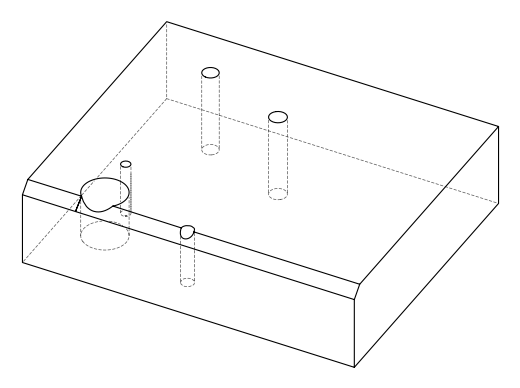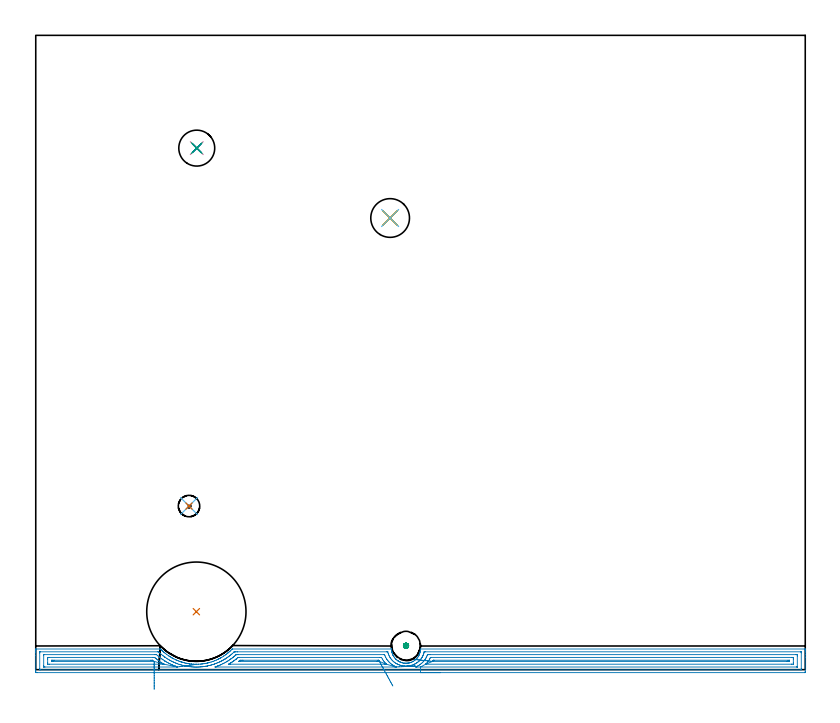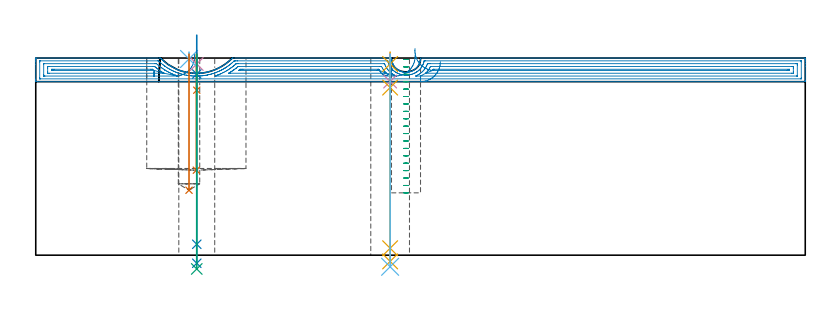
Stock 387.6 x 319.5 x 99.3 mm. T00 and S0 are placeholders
(PLAN: 13 operations, 10 tool changes, 18.8 min)
(1 INDEXABLE_INSERT_DRILL_BLIND_HOLE_FROM_SOLID | STEP1POCKET | NXT0302_038 | 0.24 min | 109749 mm3)
(2 AREA_MILL | FG_CHAMFER_SURFACE | UGT0205_001 | 15.13 min | 26848 mm3)
(3 MILL_BLIND_HOLE_FROM_SOLID_MATERIAL | STEP1POCKET_1 | UGT0201_130 | Spiral | 0.95 min | 11113 mm3)
(4 SPOT_DRILL | STEP1HOLE | NXT0321_9005460120000 | 0.05 min | 179 mm3)
(5 SPOT_DRILL_1 | STEP1HOLE_1 | NXT0321_9005460120000 | 0.05 min | 184 mm3)
(6 SPOT_DRILL_2 | STEP1POCKET_2 | NXT0321_9005460120000 | 0.03 min | 0 mm3)
(7 DRILL_BLIND_HOLE_INTO_CENTER | STEP1HOLE | UGT0301_220 | 0.07 min | 1120 mm3)
(8 GUN_DRILL_THROUGH_HOLE | STEP1HOLE | UGT0307_008 | 0.58 min | 8118 mm3)
(9 DRILL_TO_ENLARGE_THROUGH_HOLE | STEP1HOLE | UGT0301_250 | 0.43 min | 16090 mm3)
(10 DRILL_BLIND_HOLE_INTO_CENTER_1 | STEP1HOLE_1 | UGT0301_198 | 0.06 min | 401 mm3)
(11 GUN_DRILL_THROUGH_HOLE_1 | STEP1HOLE_1 | UGT0307_003 | 0.5 min | 3392 mm3)
(12 SPADE_DRILL_TO_ENLARGE_THROUGH_HOLE | STEP1HOLE_1 | UGT0306_010 | 0.43 min | 25641 mm3)
(13 DRILL_BLIND_HOLE_INTO_CENTER_2 | STEP1POCKET_2 | UGT0301_220 | 0.28 min | 5887 mm3)
(TOOL NXT0302_038 | Index. Insert Drill 50mm [880-D5000L50-04] | D50 PA176 FL200 Z2)
(TOOL UGT0205_001 | Chamfer Mill 20 x 3 x 45 deg. | D20 FL50 Z2)
(TOOL UGT0201_130 | Carbide End Mill 12.0 | D12 FL15 Z4)
(TOOL NXT0321_9005460120000 | NC Spot Drill, 142deg, 12mm, Carbide, Uncoated | D12 PA142 FL30 Z2)
(TOOL UGT0301_220 | Twist Drill 10.8 mm | D10.8 PA118 FL92 Z2)
(TOOL UGT0307_008 | Gun Drill 11 mm | D11 PA130 FL24 Z1)
(TOOL UGT0301_250 | Twist Drill 18.1 mm | D18.1 PA118 FL135 Z2)
(TOOL UGT0301_198 | Twist Drill 7.9 mm | D7.9 PA118 FL73 Z2)
(TOOL UGT0307_003 | Gun Drill 7 mm | D7 PA130 FL24 Z1)
(TOOL UGT0306_010 | Spade Drill 19.5mm | D19.5 PA132 FL10 Z2)
(OP 1 INDEXABLE_INSERT_DRILL_BLIND_HOLE_FROM_SOLID)
G17 G21 G94 G90
T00 M6
G54
G17 G0 G90 X80.9 Y29.2 S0 M3
G43 Z109.3 H1
G94 G81 G98 Z42.8 F250. R101.3
G80
M5
M2
(OP 2 AREA_MILL)
G17 G21 G94 G90
T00 M6
G54
G17 G0 G90 X203.8 Y-1.5 S1061 M3
G43 Z109.3 H0
Z97.4
G94 G1 X203.762 Z96.528 F250.
X203.648 Z95.664
X203.459 Z94.812
X203.197 Z93.98
X202.863 Z93.174
X202.46 Z92.4
X201.991 Z91.664
X201.46 Z90.972
X200.871 Z90.329
X200.228 Z89.74
X199.536 Z89.209
X198.8 Z88.74
X198.026 Z88.337
X197.22 Z88.003
X196.388 Z87.741
X195.536 Z87.552
X194.672 Z87.438
X193.8 Z87.4
X0.631
X0.038 Y-1.494 Z87.404
X0.007 Y-1.492 Z87.406
X0.003 Y-0.902 Z87.996
X0. Y-0.272 Z88.625
Y7.126 Z96.021
Y8.542 Z97.439
Y8.91 Z97.805
Y9.644 Z98.544
Y9.907 Z98.807
X0.007 Y10.339 Z99.231
X0.01 Y10.397 Z99.288
X0.184 Y10.4 Z99.3
X62.338
X62.847 Y10.397 Z99.289
X62.991 Y10.26 Z99.159
X63.002 Y10.249 Z99.149
X63.232 Y10.017 Z98.917
X63.296 Y9.953 Z98.852
X63.453 Y9.802 Z98.7
X63.767 Y9.498 Z98.397
X64.127 Y9.167 Z98.066
X64.19 Y9.109 Z98.008
X64.421 Y8.91 Z97.805
X64.574 Y8.775 Z97.672
X64.761 Y8.611 Z97.51
X65.122 Y8.315 Z97.213
X65.87 Y7.724 Z96.624
X65.977 Y7.645 Z96.544
X66.871 Y7.013 Z95.91
X67.13 Y6.838 Z95.735
X67.446 Y6.634 Z95.531
X67.704 Y6.473 Z95.37
X67.765 Y6.434 Z95.332
X68.579 Y5.95 Z94.85
X68.659 Y5.905 Z94.805
X69.045 Y5.702 Z94.598
X69.553 Y5.432 Z94.331
X70.297 Y5.063 Z93.963
X70.447 Y4.994 Z93.894
X70.491 Y4.975 Z93.875
X70.834 Y4.829 Z93.725
X71.02 Y4.747 Z93.646
X71.127 Y4.701 Z93.6
X71.281 Y4.636 Z93.531
X71.34 Y4.61 Z93.506
X71.805 Y4.424 Z93.324
X72.26 Y4.245 Z93.144
X72.443 Y4.177 Z93.075
X72.785 Y4.058 Z92.956
X73.07 Y3.964 Z92.861
X73.128 Y3.945 Z92.842
X73.281 Y3.898 Z92.796
X73.517 Y3.829 Z92.723
X73.67 Y3.781 Z92.679
X73.85 Y3.726 Z92.625
X73.964 Y3.693 Z92.589
X74.022 Y3.676 Z92.571
X74.356 Y3.585 Z92.483
X74.411 Y3.571 Z92.467
X74.455 Y3.558 Z92.457
X74.858 Y3.451 Z92.347
X74.916 Y3.435 Z92.332
X75.514 Y3.29 Z92.189
X75.81 Y3.229 Z92.127
X76.08 Y3.179 Z92.077
X76.647 Y3.076 Z91.97
X76.704 Y3.065 Z91.96
X77.203 Y2.989 Z91.887
X77.371 Y2.963 Z91.861
X77.445 Y2.953 Z91.849
X77.541 Y2.94 Z91.833
X77.598 Y2.931 Z91.825
X78.421 Y2.834 Z91.732
X78.491 Y2.826 Z91.724
X79.33 Y2.763 Z91.654
X79.385 Y2.758 Z91.649
X80.279 Y2.718 Z91.612
X80.335 Y2.717 Z91.611
X80.886 Y2.716 Z91.601
X80.962 Y2.715 Z91.602
X80.987
X81.173 Y2.711 Z91.607
X82.013 Y2.738 Z91.628
X82.067 Y2.739 Z91.631
X82.961 Y2.795 Z91.69
X83.393 Y2.838 Z91.736
X83.801 Y2.881 Z91.776
X83.855 Y2.886 Z91.782
X84.749 Y3.008 Z91.907
X85.029 Y3.056 Z91.955
X85.38 Y3.117 Z92.016
X85.59 Y3.155 Z92.049
X85.642 Y3.164 Z92.058
X86.286 Y3.29 Z92.189
X86.484 Y3.335 Z92.235
X86.536 Y3.347 Z92.247
X86.931 Y3.451 Z92.347
X87.43 Y3.578 Z92.477
X88.324 Y3.838 Z92.736
X89.218 Y4.128 Z93.026
X89.288 Y4.153 Z93.051
X89.357 Y4.177 Z93.075
X90.112 Y4.468 Z93.367
X91.006 Y4.841 Z93.737
X91.503 Y5.063 Z93.963
X91.9 Y5.257 Z94.154
X92.067 Y5.342 Z94.241
X92.095 Y5.356 Z94.256
X92.793 Y5.718 Z94.615
X93.173 Y5.924 Z94.824
X93.22 Y5.95 Z94.85
X93.638 Y6.196 Z95.094
X93.687 Y6.224 Z95.123
X94.581 Y6.78 Z95.678
X94.67 Y6.838 Z95.736
X95.475 Y7.394 Z96.292
X95.725 Y7.576 Z96.475
X95.921 Y7.72 Z96.616
X95.929 Y7.726 Z96.622
X96.369 Y8.065 Z96.964
X96.675 Y8.315 Z97.213
X96.768 Y8.391 Z97.289
X96.914 Y8.509 Z97.408
X97.04 Y8.611 Z97.51
X97.216 Y8.764 Z97.66
X97.263 Y8.805 Z97.701
X97.847 Y9.33 Z98.229
X98.034 Y9.499 Z98.397
X98.04 Y9.504 Z98.402
X98.11 Y9.57 Z98.469
X98.156 Y9.614 Z98.513
X98.297 Y9.754 Z98.654
X98.825 Y10.278 Z99.178
X98.954 Y10.395 Z99.291
X99.004 Y10.4 Z99.3
X179.044
X179.191 Y10.397 Z99.288
X179.197 Y10.348 Z99.239
X179.23 Y9.941 Z98.84
X179.278 Y9.498 Z98.397
X179.353 Y9.054 Z97.951
X179.386 Y8.91 Z97.806
X179.453 Y8.611 Z97.51
X179.491 Y8.47 Z97.37
X179.498 Y8.444 Z97.344
X179.654 Y8.018 Z96.914
X179.715 Y7.85 Z96.749
X179.761 Y7.724 Z96.623
X179.849 Y7.527 Z96.425
X179.909 Y7.393 Z96.292
X179.961 Y7.276 Z96.176
X180.04 Y7.126 Z96.025
X180.191 Y6.838 Z95.736
X180.289 Y6.672 Z95.569
X180.392 Y6.508 Z95.406
X180.801 Y5.952 Z94.848
X181.035 Y5.669 Z94.565
X181.286 Y5.395 Z94.294
X181.343 Y5.342 Z94.238
X181.412 Y5.276 Z94.175
X181.578 Y5.119 Z94.018
X181.637 Y5.064 Z93.961
X181.903 Y4.837 Z93.736
X182.18 Y4.623 Z93.518
X182.363 Y4.497 Z93.395
X182.431 Y4.45 Z93.348
X182.516 Y4.393 Z93.29
X182.621 Y4.328 Z93.223
X182.86 Y4.178 Z93.074
X183.074 Y4.06 Z92.956
X183.467 Y3.871 Z92.771
X183.517 Y3.848 Z92.747
X183.543 Y3.837 Z92.737
X183.967 Y3.664 Z92.56
X184.412 Y3.516 Z92.412
X184.587 Y3.47 Z92.366
X184.861 Y3.398 Z92.292
X185.379 Y3.29 Z92.188
X185.566 Y3.263 Z92.161
X185.611 Y3.258 Z92.157
X185.755 Y3.245 Z92.139
X186.08 Y3.221 Z92.114
X186.202 Y3.212 Z92.105
X186.313 Y3.208 Z92.099
X186.371 Z92.098
X186.453 Y3.205 Z92.1
X186.494 Z92.099
X186.544 Z92.1
X186.548 Z92.101
X186.646 Y3.206 Z92.099
X186.649
X186.873 Y3.213 Z92.112
X186.919 Y3.217 Z92.115
X187.097 Y3.229 Z92.129
X187.378 Y3.261 Z92.159
X187.438 Y3.268 Z92.166
X187.54 Y3.28 Z92.175
X187.543
X187.622 Y3.29 Z92.187
X188.03 Y3.372 Z92.268
X188.272 Y3.43 Z92.329
X188.437 Y3.47 Z92.369
X188.533 Y3.5 Z92.399
X188.718 Y3.558 Z92.456
X188.881 Y3.611 Z92.505
X188.886 Y3.613 Z92.506
X189.063 Y3.679 Z92.575
X189.331 Y3.781 Z92.676
X189.74 Y3.968 Z92.868
X189.868 Y4.035 Z92.934
X190.142 Y4.177 Z93.075
X190.225 Y4.225 Z93.123
X190.677 Y4.528 Z93.426
X191.118 Y4.853 Z93.752
X191.364 Y5.064 Z93.962
X191.696 Y5.384 Z94.282
X192.012 Y5.718 Z94.617
X192.202 Y5.95 Z94.849
X192.518 Y6.388 Z95.287
X192.809 Y6.838 Z95.736
X192.906 Y7.004 Z95.903
X192.966 Y7.126 Z96.025
X193.083 Y7.362 Z96.261
X193.154 Y7.523 Z96.422
X193.243 Y7.724 Z96.623
X193.35 Y8.012 Z96.912
X193.407 Y8.165 Z97.065
X193.543 Y8.612 Z97.51
X193.613 Y8.91 Z97.807
X193.647 Y9.054 Z97.951
X193.722 Y9.5 Z98.395
X193.77 Y9.942 Z98.839
X193.8 Y10.4 Z99.3
X387.416
X387.59 Y10.397 Z99.288
X387.593 Y10.339 Z99.231
X387.6 Y9.907 Z98.807
Y9.644 Z98.544
Y8.91 Z97.805
Y7.65 Z96.547
Y6.234 Z95.13
Y-0.902 Z87.996
X387.598 Y-1.166 Z87.732
X387.59 Y-1.492 Z87.406
X387.264 Y-1.499 Z87.399
X193.8 Y-1.5 Z87.4
Y-0.086 Z88.814
X2.344
X2.191 Y-0.084 Z88.816
X2.09 Y-0.082 Z88.818
X2.016 Y-0.079 Z88.821
X2.01 Y-0.068 Z88.832
X2.007 Y-0.01 Z88.89
X2.001 Y0.408 Z89.308
Y8.436 Z97.336
X2.008 Y8.91 Z97.81
X2.01 Y8.96 Z97.86
X2.02 Y8.979 Z97.879
X2.344 Y8.985 Z97.885
X61.52
X61.672 Y8.982 Z97.882
X61.772 Y8.979 Z97.879
X61.819 Y8.973 Z97.873
X61.834 Y8.963 Z97.863
X61.895 Y8.91 Z97.81
X62.338 Y8.501 Z97.401
X62.877 Y8.018 Z96.918
X63.232 Y7.709 Z96.609
X63.948 Y7.126 Z96.026
X64.127 Y6.985 Z95.885
X64.719 Y6.534 Z95.434
X65.021 Y6.32 Z95.22
X65.053 Y6.298 Z95.198
X65.146 Y6.234 Z95.134
X65.915 Y5.715 Z94.615
X66.504 Y5.342 Z94.242
X66.809 Y5.156 Z94.056
X67.271 Y4.882 Z93.782
X67.704 Y4.645 Z93.545
X67.781 Y4.604 Z93.504
X68.075 Y4.45 Z93.35
X68.598 Y4.183 Z93.083
X69.135 Y3.914 Z92.814
X69.492 Y3.751 Z92.651
X69.572 Y3.716 Z92.616
X69.938 Y3.558 Z92.458
X70.387 Y3.371 Z92.271
X70.706 Y3.24 Z92.14
X71.281 Y3.016 Z91.916
X71.429 Y2.961 Z91.861
X72.189 Y2.693 Z91.593
X72.272 Y2.666 Z91.566
X73.07 Y2.428 Z91.328
X73.407 Y2.329 Z91.229
X73.964 Y2.179 Z91.079
X74.144 Y2.132 Z91.032
X74.755 Y1.979 Z90.879
X74.858 Y1.955 Z90.855
X74.94 Y1.938 Z90.838
X75.751 Y1.777 Z90.677
X75.767 Y1.774 Z90.674
X76.647 Y1.63 Z90.53
X76.818 Y1.603 Z90.503
X77.541 Y1.508 Z90.408
X77.844 Y1.472 Z90.372
X78.435 Y1.414 Z90.314
X78.83 Y1.38 Z90.28
X79.33 Y1.346 Z90.246
X79.78 Y1.324 Z90.224
X80.224 Y1.308 Z90.208
X80.697 Y1.302 Z90.202
X81.118
X81.583 Y1.311 Z90.211
X82.013 Y1.324 Z90.224
X82.442 Y1.346 Z90.246
X82.907 Y1.375 Z90.275
X83.279 Y1.403 Z90.303
X83.801 Y1.455 Z90.355
X84.09 Y1.486 Z90.386
X84.695 Y1.563 Z90.463
X84.881 Y1.589 Z90.489
X85.59 Y1.698 Z90.598
X85.655 Y1.709 Z90.609
X86.038 Y1.774 Z90.674
X86.412 Y1.846 Z90.746
X86.484 Y1.86 Z90.76
X86.532 Y1.87 Z90.77
X87.249 Y2.031 Z90.931
X87.378 Y2.062 Z90.962
X87.858 Y2.187 Z91.087
X88.273 Y2.299 Z91.199
X88.559 Y2.38 Z91.28
X89.167 Y2.558 Z91.458
X89.25 Y2.583 Z91.483
X89.51 Y2.666 Z91.566
X89.983 Y2.822 Z91.722
X90.061 Y2.849 Z91.749
X90.578 Y3.042 Z91.942
X90.956 Y3.187 Z92.087
X91.221 Y3.293 Z92.193
X91.85 Y3.55 Z92.45
X91.869 Y3.558 Z92.458
X92.471 Y3.83 Z92.73
X92.744 Y3.957 Z92.857
X93.075 Y4.12 Z93.02
X93.638 Y4.402 Z93.302
X93.67 Y4.418 Z93.318
X93.73 Y4.45 Z93.35
X94.25 Y4.732 Z93.632
X94.533 Y4.889 Z93.789
X94.819 Y5.057 Z93.957
X95.296 Y5.342 Z94.242
X95.396 Y5.403 Z94.303
X95.427 Y5.422 Z94.322
X95.923 Y5.74 Z94.64
X96.321 Y6.003 Z94.903
X96.459 Y6.097 Z94.997
X96.656 Y6.234 Z95.134
X96.983 Y6.466 Z95.366
X97.216 Y6.635 Z95.535
X97.496 Y6.847 Z95.747
X97.859 Y7.126 Z96.026
X97.999 Y7.237 Z96.137
X98.11 Y7.327 Z96.227
X98.487 Y7.642 Z96.542
X98.932 Y8.018 Z96.918
X99.697 Y8.709 Z97.609
X99.899 Y8.905 Z97.805
X99.901 Y8.907 Z97.807
X99.906 Y8.91 Z97.81
X100.723 Y8.979 Z97.879
X100.793 Y8.981 Z97.881
X101.611 Y8.986 Z97.886
X101.687
X176.884 Y8.985 Z97.885
X177.037 Y8.983 Z97.883
X177.333 Y8.979 Z97.879
X177.353 Y8.91 Z97.81
X177.538 Y8.182 Z97.082
X177.593 Y8.018 Z96.918
X177.703 Y7.708 Z96.608
X177.941 Y7.126 Z96.026
X178.138 Y6.692 Z95.592
X178.39 Y6.234 Z95.134
X178.597 Y5.899 Z94.799
X179.005 Y5.342 Z94.242
X179.491 Y4.764 Z93.664
X179.8 Y4.45 Z93.35
X180.104 Y4.165 Z93.065
X180.385 Y3.926 Z92.826
X180.871 Y3.558 Z92.458
X181.28 Y3.286 Z92.186
X181.492 Y3.153 Z92.053
X181.946 Y2.893 Z91.793
X182.174 Y2.782 Z91.682
X182.221 Y2.76 Z91.66
X182.431 Y2.666 Z91.566
X183.068 Y2.407 Z91.307
X183.461 Y2.275 Z91.175
X183.963 Y2.13 Z91.03
X184.12 Y2.089 Z90.989
X184.771 Y1.946 Z90.846
X184.857 Y1.931 Z90.831
X185.26 Y1.872 Z90.772
X185.699 Y1.826 Z90.726
X185.751 Y1.822 Z90.722
X186.19 Y1.799 Z90.699
X186.631 Y1.789 Z90.689
X186.646
X187.076 Y1.813 Z90.713
X187.472 Y1.842 Z90.742
X187.54 Y1.847 Z90.747
X187.579 Y1.852 Z90.752
X187.985 Y1.905 Z90.805
X188.337 Y1.967 Z90.867
X188.434 Y1.987 Z90.887
X188.987 Y2.115 Z91.015
X189.328 Y2.209 Z91.109
X189.677 Y2.318 Z91.218
X190.223 Y2.518 Z91.418
X190.328 Y2.561 Z91.461
X190.57 Y2.666 Z91.566
X190.938 Y2.845 Z91.745
X191.117 Y2.936 Z91.836
X191.52 Y3.156 Z92.056
X192.011 Y3.474 Z92.374
X192.061 Y3.508 Z92.408
X192.13 Y3.558 Z92.458
X192.572 Y3.891 Z92.791
X192.906 Y4.172 Z93.072
X193.051 Y4.305 Z93.205
X193.199 Y4.45 Z93.35
X193.495 Y4.754 Z93.654
X193.8 Y5.086 Z93.986
X193.915 Y5.228 Z94.128
X194.001 Y5.342 Z94.242
X194.289 Y5.746 Z94.646
X194.615 Y6.234 Z95.134
X194.646 Y6.282 Z95.182
X194.694 Y6.364 Z95.264
X194.949 Y6.872 Z95.772
X195.064 Y7.126 Z96.026
X195.216 Y7.497 Z96.397
X195.398 Y8.018 Z96.918
X195.445 Y8.161 Z97.061
X195.589 Y8.69 Z97.59
X195.63 Y8.869 Z97.769
X195.64 Y8.91 Z97.81
X195.655 Y8.959 Z97.859
X195.675 Y8.979 Z97.879
X196.33 Y8.986 Z97.886
X385.256 Y8.985 Z97.885
X385.409 Y8.984 Z97.884
X385.51 Y8.982 Z97.882
X385.585 Y8.979 Z97.879
X385.59 Y8.968 Z97.868
X385.593 Y8.91 Z97.81
X385.599 Y8.492 Z97.392
Y0.464 Z89.364
X385.592 Y-0.01 Z88.89
X385.59 Y-0.06 Z88.84
X385.58 Y-0.079 Z88.821
X385.256 Y-0.086 Z88.814
X193.8
Y1.328 Z90.228
X192.011 Y1.329 Z90.229
X191.559 Y1.333 Z90.233
X191.499 Y1.335 Z90.235
X191.407 Y1.354 Z90.254
X192.011 Y1.644 Z90.544
X192.098 Y1.687 Z90.587
X192.266 Y1.774 Z90.674
X192.678 Y2.002 Z90.902
X192.906 Y2.136 Z91.036
X193.225 Y2.348 Z91.248
X193.692 Y2.666 Z91.566
X193.755 Y2.711 Z91.611
X193.8 Y2.745 Z91.645
X194.252 Y3.107 Z92.007
X194.694 Y3.493 Z92.393
X194.728 Y3.525 Z92.425
X194.761 Y3.558 Z92.458
X195.167 Y3.978 Z92.878
X195.596 Y4.45 Z93.35
X195.969 Y4.962 Z93.862
X196.233 Y5.342 Z94.242
X196.333 Y5.491 Z94.391
X196.483 Y5.726 Z94.626
X196.661 Y6.057 Z94.957
X196.749 Y6.234 Z95.134
X196.952 Y6.658 Z95.558
X197.146 Y7.126 Z96.026
X197.295 Y7.491 Z96.391
X197.329 Y7.565 Z96.465
X197.377 Y7.566 Z96.466
X197.826 Y7.57 Z96.47
X198.271 Y7.571 Z96.471
X198.719
X382.945
X383.391 Y7.569 Z96.469
X383.54 Y7.566 Z96.466
X383.585 Y7.565 Z96.465
X383.591 Y7.472 Z96.372
X383.596 Y7.334 Z96.234
X383.599 Y7.126 Z96.026
X383.6 Y6.918 Z95.818
X383.599 Y1.567 Z90.467
X383.593 Y1.359 Z90.259
X383.59 Y1.335 Z90.235
X383.584 Y1.333 Z90.233
X383.559 Y1.331 Z90.231
X383.503 Y1.329 Z90.229
X383.391
X193.8 Y1.328 Z90.228
X196.402 Y2.746 Z91.646
X196.839 Y3.202 Z92.102
X197.162 Y3.558 Z92.458
X197.262 Y3.673 Z92.573
X197.377 Y3.812 Z92.712
X197.648 Y4.18 Z93.08
X197.84 Y4.45 Z93.35
X198.271 Y5.089 Z93.989
X198.365 Y5.248 Z94.148
X198.417 Y5.342 Z94.242
X198.673 Y5.834 Z94.734
X198.799 Y6.078 Z94.978
X198.826 Y6.127 Z95.027
X198.841 Y6.15 Z95.05
X198.86 Y6.152 Z95.052
X198.961 Y6.155 Z95.055
X199.166 Y6.157 Z95.057
X199.243
X380.786
X381.537 Y6.152 Z95.052
X381.579 Y6.15 Z95.05
X381.59 Y6.144 Z95.044
X381.593 Y6.119 Z95.019
X381.597 Y6.009 Z94.909
X381.599 Y5.788 Z94.688
X381.6 Y5.345 Z94.245
Y3.561 Z92.461
X381.599 Y3.113 Z92.013
X381.597 Y2.891 Z91.791
X381.593 Y2.781 Z91.681
X381.59 Y2.756 Z91.656
X381.577 Y2.75 Z91.65
X381.521 Y2.747 Z91.647
X380.709 Y2.743 Z91.643
X380.632
X196.805
X196.483 Y2.744 Z91.644
X196.404
X196.402 Y2.746 Z91.646
X199.885 Y4.162 Z93.062
X199.895 Y4.184 Z93.084
X199.976 Y4.316 Z93.216
X200.06 Y4.449 Z93.349
X200.182 Y4.642 Z93.542
X200.233 Y4.72 Z93.62
X200.243 Y4.734 Z93.634
X200.284 Y4.737 Z93.637
X200.367 Y4.74 Z93.64
X200.661 Y4.742 Z93.642
X378.92
X379.525 Y4.739 Z93.639
X379.573 Y4.736 Z93.636
X379.59 Y4.729 Z93.629
X379.596 Y4.667 Z93.567
X379.597 Y4.45 Z93.35
X379.594 Y4.28 Z93.18
X379.59 Y4.196 Z93.096
X379.583 Y4.164 Z93.064
X379.507 Y4.162 Z93.062
X379.212 Y4.158 Z93.058
X378.92 Y4.157 Z93.057
X378.319
X199.997
X199.941 Y4.159 Z93.059
X199.9 Y4.161 Z93.061
X199.885 Y4.162 Z93.062
X199.028 Y4.254 Z93.192
X198.184 Y4.344 Z93.396
X197.362 Y4.431 Z93.674
X196.567 Y4.516 Z94.022
X195.805 Y4.597 Z94.439
X195.082 Y4.674 Z94.921
X194.403 Y4.746 Z95.465
X193.774 Y4.813 Z96.066
X193.2 Y4.875 Z96.72
X192.685 Y4.93 Z97.422
X192.232 Y4.978 Z98.166
X191.846 Y5.019 Z98.947
X191.528 Y5.053 Z99.759
X191.283 Y5.079 Z100.595
X191.11 Y5.097 Z101.451
X191.013 Y5.108 Z102.317
X190.991 Y5.11 Z103.189
X191.045 Y5.104 Z104.06
G0 X191.089 Y1.837 Z100.751
G1 X191.096 Z99.878
X191.027 Y1.834 Z99.008
X190.883 Y1.826 Z98.148
X190.664 Y1.815 Z97.304
X190.373 Y1.8 Z96.482
X190.011 Y1.781 Z95.688
X189.582 Y1.759 Z94.929
X189.088 Y1.733 Z94.21
X188.533 Y1.704 Z93.537
X187.922 Y1.673 Z92.915
X187.259 Y1.638 Z92.349
X186.55 Y1.601 Z91.843
X185.799 Y1.563 Z91.401
X185.012 Y1.522 Z91.026
X184.196 Y1.479 Z90.721
X183.357 Y1.436 Z90.488
X182.5 Y1.391 Z90.329
X181.633 Y1.346 Z90.246
X181.425 Y1.336 Z90.236
X181.28 Y1.333 Z90.233
X180.831 Y1.329 Z90.229
X90.956
X90.505 Y1.332 Z90.232
X90.436 Y1.335 Z90.235
X90.27 Y1.349 Z90.249
X90.956 Y1.585 Z90.485
X91.096 Y1.634 Z90.534
X91.477 Y1.774 Z90.674
X91.746 Y1.877 Z90.777
X91.85 Y1.918 Z90.818
X92.382 Y2.135 Z91.035
X92.744 Y2.285 Z91.185
X93.011 Y2.399 Z91.299
X93.624 Y2.666 Z91.566
X93.634 Y2.671 Z91.571
X94.232 Y2.966 Z91.866
X94.533 Y3.116 Z92.016
X94.825 Y3.267 Z92.167
X95.427 Y3.582 Z92.482
X95.978 Y3.901 Z92.801
X96.321 Y4.102 Z93.002
X96.538 Y4.233 Z93.133
X96.891 Y4.45 Z93.35
X97.09 Y4.575 Z93.475
X97.216 Y4.656 Z93.556
X97.626 Y4.932 Z93.832
X98.11 Y5.26 Z94.16
X98.158 Y5.294 Z94.194
X98.225 Y5.342 Z94.242
X98.674 Y5.671 Z94.571
X99.004 Y5.915 Z94.815
X99.185 Y6.054 Z94.954
X99.413 Y6.234 Z95.134
X99.681 Y6.45 Z95.35
X99.899 Y6.628 Z95.528
X100.168 Y6.857 Z95.757
X100.481 Y7.126 Z96.026
X100.646 Y7.272 Z96.172
X100.793 Y7.402 Z96.302
X100.923 Y7.514 Z96.414
X100.971 Y7.553 Z96.453
X101.018 Y7.564 Z96.464
X101.244 Y7.568 Z96.468
X101.687 Y7.57 Z96.47
X102.135 Y7.571 Z96.471
X175.468
X175.592 Y7.569 Z96.469
X175.654 Y7.566 Z96.466
X175.678 Y7.564 Z96.464
X175.914 Y6.978 Z95.878
X176.252 Y6.234 Z95.134
X176.655 Y5.495 Z94.395
X176.752 Y5.342 Z94.242
X176.808 Y5.255 Z94.155
X177.156 Y4.791 Z93.691
X177.429 Y4.45 Z93.35
X177.703 Y4.123 Z93.023
X177.975 Y3.829 Z92.729
X178.246 Y3.558 Z92.458
X178.597 Y3.235 Z92.135
X178.908 Y2.973 Z91.873
X179.308 Y2.666 Z91.566
X179.491 Y2.533 Z91.433
X179.911 Y2.247 Z91.147
X180.385 Y1.969 Z90.869
X180.734 Y1.774 Z90.674
X181.28 Y1.511 Z90.411
X181.633 Y1.346 Z90.246
X176.577 Y2.754 Z91.654
X176.558 Y2.75 Z91.65
X176.468 Y2.747 Z91.647
X176.283 Y2.744 Z91.644
X175.914 Y2.743 Z91.643
X175.837
X98.033
X97.397 Y2.748 Z91.648
X97.216 Y2.75 Z91.65
X97.213 Y2.773 Z91.673
X97.216 Y2.777 Z91.677
X97.868 Y3.176 Z92.076
X98.11 Y3.325 Z92.225
X98.254 Y3.414 Z92.314
X98.48 Y3.558 Z92.458
X98.796 Y3.765 Z92.665
X99.004 Y3.904 Z92.804
X99.327 Y4.128 Z93.028
X99.79 Y4.45 Z93.35
X99.853 Y4.495 Z93.395
X99.899 Y4.528 Z93.428
X100.364 Y4.878 Z93.778
X100.793 Y5.202 Z94.102
X100.871 Y5.263 Z94.163
X100.969 Y5.342 Z94.242
X101.687 Y5.93 Z94.83
X101.856 Y6.066 Z94.966
X101.973 Y6.15 Z95.05
X102.658 Y6.157 Z95.057
X173.308
X174.125 Y6.15 Z95.05
X174.599 Y5.342 Z94.242
X175.02 Y4.63 Z93.53
X175.149 Y4.45 Z93.35
X175.515 Y3.956 Z92.856
X175.844 Y3.558 Z92.458
X175.914 Y3.475 Z92.375
X176.577 Y2.754 Z91.654
X173.106 Y4.164 Z93.064
X172.924 Y4.161 Z93.061
X172.629 Y4.158 Z93.058
X172.337 Y4.157 Z93.057
X171.736
X102.875
X102.581 Y4.158 Z93.058
X102.288 Y4.162 Z93.062
X102.206 Y4.164 Z93.064
X102.183 Y4.17 Z93.07
X102.581 Y4.495 Z93.395
X102.887 Y4.734 Z93.634
X103.186 Y4.739 Z93.639
X103.476 Y4.741 Z93.641
X104.076 Y4.743 Z93.643
X104.37
X172.337 Y4.742 Z93.642
X172.631 Y4.741 Z93.641
X172.714 Y4.739 Z93.639
X172.761 Y4.736 Z93.636
X172.78 Y4.717 Z93.617
X172.843 Y4.618 Z93.518
X172.945 Y4.45 Z93.35
X173.049 Y4.268 Z93.168
X173.106 Y4.164 Z93.064
X173.431 Y3.567 Z92.517
X173.778 Y2.93 Z92.032
X174.144 Y2.259 Z91.612
X174.526 Y1.558 Z91.26
X174.922 Y0.833 Z90.98
X175.327 Y0.089 Z90.772
X175.74 Y-0.668 Z90.639
X176.157 Y-1.432 Z90.581
X176.574 Y-2.198 Z90.599
X176.989 Y-2.96 Z90.694
X177.399 Y-3.711 Z90.864
X177.8 Y-4.446 Z91.107
X178.189 Y-5.16 Z91.423
X178.564 Y-5.848 Z91.808
X178.921 Y-6.503 Z92.261
X179.258 Y-7.121 Z92.776
X179.572 Y-7.697 Z93.351
X179.861 Y-8.227 Z93.981
G0 Z109.3
X79.922 Y2.553
Z101.552
G1 X80.005 Y2.565 Z100.684
X80.013 Y2.566 Z99.812
X79.946 Y2.557 Z98.942
X79.804 Y2.537 Z98.081
X79.588 Y2.506 Z97.237
X79.3 Y2.465 Z96.414
X78.942 Y2.414 Z95.62
X78.517 Y2.353 Z94.861
X78.028 Y2.284 Z94.142
X77.479 Y2.205 Z93.468
X76.874 Y2.119 Z92.846
X76.218 Y2.026 Z92.279
X75.515 Y1.926 Z91.772
X74.771 Y1.82 Z91.329
X73.992 Y1.709 Z90.953
X73.183 Y1.593 Z90.647
X72.351 Y1.475 Z90.413
X71.501 Y1.354 Z90.254
X71.373 Y1.335 Z90.235
X71.281 Y1.334 Z90.234
X70.833 Y1.329 Z90.229
X4.655
X4.208 Y1.331 Z90.231
X4.06 Y1.333 Z90.233
X4.015 Y1.335 Z90.235
X4.009 Y1.428 Z90.328
X4.004 Y1.566 Z90.466
X4.001 Y1.774 Z90.674
X4. Y1.982 Z90.882
X4.001 Y7.333 Z96.233
X4.007 Y7.541 Z96.441
X4.01 Y7.565 Z96.465
X4.015 Y7.567 Z96.467
X4.041 Y7.569 Z96.469
X4.097 Y7.571 Z96.471
X4.208
X60.103
X60.549 Y7.569 Z96.469
X60.698 Y7.567 Z96.467
X60.812 Y7.564 Z96.464
X61.444 Y7.016 Z95.916
X62.124 Y6.447 Z95.347
X62.338 Y6.275 Z95.175
X62.391 Y6.234 Z95.134
X63.232 Y5.598 Z94.498
X63.584 Y5.342 Z94.242
X63.903 Y5.119 Z94.019
X64.127 Y4.966 Z93.866
X64.905 Y4.45 Z93.35
X64.975 Y4.404 Z93.304
X65.021 Y4.376 Z93.276
X65.219 Y4.253 Z93.153
X65.915 Y3.847 Z92.747
X66.43 Y3.558 Z92.458
X66.809 Y3.355 Z92.255
X67.239 Y3.129 Z92.029
X67.704 Y2.9 Z91.8
X68.189 Y2.666 Z91.566
X68.598 Y2.482 Z91.382
X68.927 Y2.338 Z91.238
X69.492 Y2.106 Z91.006
X70.313 Y1.774 Z90.674
X70.387 Y1.746 Z90.646
X70.432 Y1.729 Z90.629
X71.501 Y1.354 Z90.254
X64.623 Y2.75 Z91.65
X64.575 Y2.748 Z91.648
X64.426 Y2.745 Z91.645
X64.127 Y2.743 Z91.643
X64.05
X6.814
X6.063 Y2.748 Z91.648
X6.021 Y2.75 Z91.65
X6.01 Y2.756 Z91.656
X6.007 Y2.781 Z91.681
X6.003 Y2.891 Z91.791
X6.001 Y3.112 Z92.012
X6. Y3.555 Z92.455
Y5.339 Z94.239
X6.001 Y5.786 Z94.686
X6.003 Y6.009 Z94.909
X6.007 Y6.119 Z95.019
X6.01 Y6.144 Z95.044
X6.023 Y6.15 Z95.05
X6.079 Y6.153 Z95.053
X6.891 Y6.157 Z95.057
X6.968
X58.838
X59.655 Y6.15 Z95.05
X59.853 Y6.143 Z95.043
X59.997 Y6.028 Z94.928
X60.187 Y5.873 Z94.773
X60.549 Y5.577 Z94.477
X60.845 Y5.342 Z94.242
X61.444 Y4.881 Z93.781
X62.024 Y4.45 Z93.35
X62.338 Y4.227 Z93.127
X63.055 Y3.734 Z92.634
X63.232 Y3.618 Z92.518
X63.326 Y3.558 Z92.458
X64.623 Y2.75 Z91.65
X59.655 Y4.157 Z93.057
X8.68 Y4.158 Z93.058
X8.075 Y4.161 Z93.061
X8.027 Y4.164 Z93.064
X8.01 Y4.171 Z93.071
X8.004 Y4.233 Z93.133
X8.003 Y4.45 Z93.35
X8.006 Y4.619 Z93.519
X8.01 Y4.703 Z93.603
X8.017 Y4.736 Z93.636
X8.093 Y4.738 Z93.638
X8.388 Y4.741 Z93.641
X8.68 Y4.743 Z93.643
X9.28
X57.866
X58.468 Y4.742 Z93.642
X58.761 Y4.738 Z93.638
X58.858 Y4.736 Z93.636
X58.927 Y4.728 Z93.628
X59.655 Y4.158 Z93.058
Y4.157 Z93.057
Y3.514 Z92.468
Y2.822 Z91.937
Y2.086 Z91.468
Y1.312 Z91.065
Y0.506 Z90.731
Y-0.326 Z90.469
Y-1.177 Z90.28
Y-2.042 Z90.166
Y-2.914 Z90.128
Y-3.785 Z90.166
Y-4.65 Z90.28
Y-5.502 Z90.469
Y-6.334 Z90.731
Y-7.14 Z91.065
Y-7.914 Z91.468
Y-8.649 Z91.937
Y-9.342 Z92.468
Y-9.985 Z93.057
G0 Z109.3
M5
M2
(OP 3 MILL_BLIND_HOLE_FROM_SOLID_MATERIAL)
G17 G21 G94 G90
T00 M6
G54
G17 G0 G90 X186.5 Y12. S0 M3
G43 Z109.3 H0
Z98.568
G94 G3 X187.15 Y12.65 R0.65 F250.
X186.5 Y13.3 R0.65
X185.2 Y12. R1.3
X186.5 Y13.3 R-1.3
X185.85 Y12.65 R0.65
X186.5 Y12. R0.65
G0 Z94.837
G3 X187.15 Y12.65 R0.65
X186.5 Y13.3 R0.65
X185.2 Y12. R1.3
X186.5 Y13.3 R-1.3
X185.85 Y12.65 R0.65
X186.5 Y12. R0.65
G0 Z91.105
G3 X187.15 Y12.65 R0.65
X186.5 Y13.3 R0.65
X185.2 Y12. R1.3
X186.5 Y13.3 R-1.3
X185.85 Y12.65 R0.65
X186.5 Y12. R0.65
G0 Z87.374
G3 X187.15 Y12.65 R0.65
X186.5 Y13.3 R0.65
X185.2 Y12. R1.3
X186.5 Y13.3 R-1.3
X185.85 Y12.65 R0.65
X186.5 Y12. R0.65
G0 Z83.642
G3 X187.15 Y12.65 R0.65
X186.5 Y13.3 R0.65
X185.2 Y12. R1.3
X186.5 Y13.3 R-1.3
X185.85 Y12.65 R0.65
X186.5 Y12. R0.65
G0 Z79.911
G3 X187.15 Y12.65 R0.65
X186.5 Y13.3 R0.65
X185.2 Y12. R1.3
X186.5 Y13.3 R-1.3
X185.85 Y12.65 R0.65
X186.5 Y12. R0.65
G0 Z76.179
G3 X187.15 Y12.65 R0.65
X186.5 Y13.3 R0.65
X185.2 Y12. R1.3
X186.5 Y13.3 R-1.3
X185.85 Y12.65 R0.65
X186.5 Y12. R0.65
G0 Z72.447
G3 X187.15 Y12.65 R0.65
X186.5 Y13.3 R0.65
X185.2 Y12. R1.3
X186.5 Y13.3 R-1.3
X185.85 Y12.65 R0.65
X186.5 Y12. R0.65
G0 Z68.716
G3 X187.15 Y12.65 R0.65
X186.5 Y13.3 R0.65
X185.2 Y12. R1.3
X186.5 Y13.3 R-1.3
X185.85 Y12.65 R0.65
X186.5 Y12. R0.65
G0 Z64.984
G3 X187.15 Y12.65 R0.65
X186.5 Y13.3 R0.65
X185.2 Y12. R1.3
X186.5 Y13.3 R-1.3
X185.85 Y12.65 R0.65
X186.5 Y12. R0.65
G0 Z61.253
G3 X187.15 Y12.65 R0.65
X186.5 Y13.3 R0.65
X185.2 Y12. R1.3
X186.5 Y13.3 R-1.3
X185.85 Y12.65 R0.65
X186.5 Y12. R0.65
G0 Z57.521
G3 X187.15 Y12.65 R0.65
X186.5 Y13.3 R0.65
X185.2 Y12. R1.3
X186.5 Y13.3 R-1.3
X185.85 Y12.65 R0.65
X186.5 Y12. R0.65
G0 Z53.789
G3 X187.15 Y12.65 R0.65
X186.5 Y13.3 R0.65
X185.2 Y12. R1.3
X186.5 Y13.3 R-1.3
X185.85 Y12.65 R0.65
X186.5 Y12. R0.65
G0 Z50.058
G3 X187.15 Y12.65 R0.65
X186.5 Y13.3 R0.65
X185.2 Y12. R1.3
X186.5 Y13.3 R-1.3
X185.85 Y12.65 R0.65
X186.5 Y12. R0.65
G0 Z46.326
G3 X187.15 Y12.65 R0.65
X186.5 Y13.3 R0.65
X185.2 Y12. R1.3
X186.5 Y13.3 R-1.3
X185.85 Y12.65 R0.65
X186.5 Y12. R0.65
G0 Z42.595
G3 X187.15 Y12.65 R0.65
X186.5 Y13.3 R0.65
X185.2 Y12. R1.3
X186.5 Y13.3 R-1.3
X185.85 Y12.65 R0.65
X186.5 Y12. R0.65
G0 Z38.863
G3 X187.15 Y12.65 R0.65
X186.5 Y13.3 R0.65
X185.2 Y12. R1.3
X186.5 Y13.3 R-1.3
X185.85 Y12.65 R0.65
X186.5 Y12. R0.65
G0 Z35.132
G3 X187.15 Y12.65 R0.65
X186.5 Y13.3 R0.65
X185.2 Y12. R1.3
X186.5 Y13.3 R-1.3
X185.85 Y12.65 R0.65
X186.5 Y12. R0.65
G0 Z31.4
G3 X187.15 Y12.65 R0.65
X186.5 Y13.3 R0.65
X185.2 Y12. R1.3
X186.5 Y13.3 R-1.3
X185.85 Y12.65 R0.65
X186.5 Y12. R0.65
G0 Z109.3
M5
M2
(OP 4 SPOT_DRILL)
G17 G21 G94 G90
T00 M6
G54
G17 G0 G90 X81.1 Y262.7 S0 M3
G43 Z109.3 H0
G94 G81 G98 Z96.3 F250. R102.3
G80
M5
M2
(OP 5 SPOT_DRILL_1)
G17 G21 G94 G90
T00 M6
G54
G17 G0 G90 X178.5 Y227.5 S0 M3
G43 Z109.3 H0
G94 G81 G98 Z96.3 F250. R102.3
G80
M5
M2
(OP 6 SPOT_DRILL_2)
G17 G21 G94 G90
T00 M6
G54
G17 G0 G90 X77.2 Y82.4 S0 M3
G43 Z109.3 H0
G94 G81 G98 Z98.835 F250. R102.3
G80
M5
M2
(OP 7 DRILL_BLIND_HOLE_INTO_CENTER)
G17 G21 G94 G90
T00 M6
G54
G17 G0 G90 X81.1 Y262.7 S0 M3
G43 Z109.3 H0
G94 G81 G98 Z83.1 F250. R101.3
G80
M5
M2
(OP 8 GUN_DRILL_THROUGH_HOLE)
G17 G21 G94 G90
T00 M6
G54
G17 G0 G90 X81.1 Y262.7 M8
G43 Z110.839 H0
S716 M3
G94 G1 Z91.235 F125. M26
G4 X.084
Z5.5 F250.
G4 X.084
Z-4.065 F125.
G4 X.084
M5
M9
G0 Z110.839
M2
(OP 9 DRILL_TO_ENLARGE_THROUGH_HOLE)
G17 G21 G94 G90
T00 M6
G54
G17 G0 G90 X81.1 Y262.7 S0 M3
G43 Z109.3 H0
G94 G73 G98 Z-6.938 F250. Q17.706 R101.3
G80
M5
M2
(OP 10 DRILL_BLIND_HOLE_INTO_CENTER_1)
G17 G21 G94 G90
T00 M6
G54
G17 G0 G90 X178.5 Y227.5 S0 M3
G43 Z109.3 H0
G94 G81 G98 Z87.45 F250. R101.3
G80
M5
M2
(OP 11 GUN_DRILL_THROUGH_HOLE_1)
G17 G21 G94 G90
T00 M6
G54
G17 G0 G90 X178.5 Y227.5 M8
G43 Z109.3 H0
Z99.843
S716 M3
G94 G1 Z84.421 F125. M26
G4 X.084
Z3.5 F250.
G4 X.084
Z-3.132 F125.
G4 X.084
M5
M9
G0 Z99.843
Z109.3
M2
(OP 12 SPADE_DRILL_TO_ENLARGE_THROUGH_HOLE)
G17 G21 G94 G90
T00 M6
G54
G17 G0 G90 X178.5 Y227.5 S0 M3
G43 Z109.3 H0
G94 G73 G98 Z-5.841 F250. Q17.523 R101.3
G80
M5
M2
(OP 13 DRILL_BLIND_HOLE_INTO_CENTER_2)
G17 G21 G94 G90
T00 M6
G54
G17 G0 G90 X77.2 Y82.4 S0 M3
G43 Z109.3 H0
G94 G81 G98 Z32.7 F250. R101.3
G80
M5
M2
